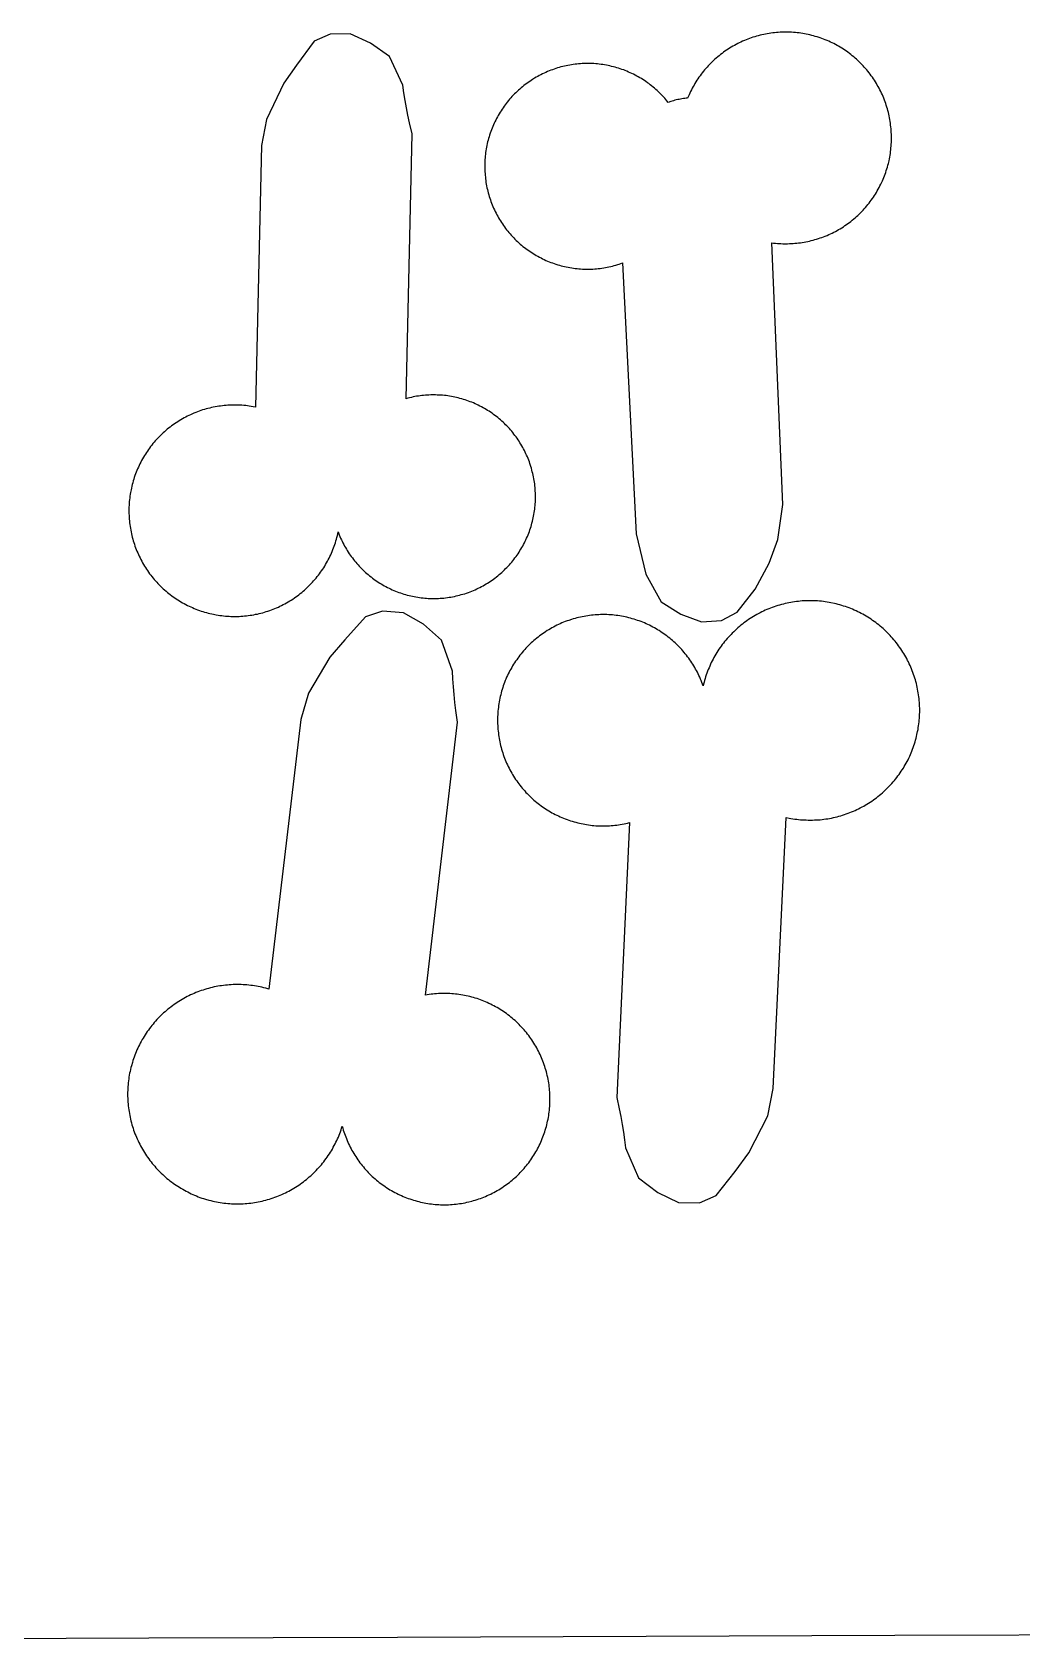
# Model space of a CAD drawing. Extents: x -246 to 246, y -104 to 199.
# Drawn here: x 18.03 to 30.05, y 158.79 to 178.31 of the extents above; entities that cross this region are included whole.
import ezdxf

# ---------------------------------------------------------------- set-up
doc = ezdxf.new("R2010")
doc.units = 0
doc.layers.add('Add_Red', color=1, linetype='Continuous')
doc.layers.add('Outline_Red', color=1, linetype='Continuous')

msp = doc.modelspace()

# ---------------------------------------------------------------- linework, layer by layer
at = {"layer": 'Add_Red'}
for points in [[(20.517, 171.213), (20.54, 171.213), (20.562, 171.214), (20.585, 171.216), (20.607, 171.218), (20.629, 171.22), (20.651, 171.223), (20.674, 171.226), (20.696, 171.229), (20.718, 171.233), (20.74, 171.238), (20.762, 171.242), (20.784, 171.247), (20.805, 171.253), (20.827, 171.258), (20.849, 171.265), (20.87, 171.271), (20.891, 171.278), (20.913, 171.285), (20.934, 171.293), (20.955, 171.301), (20.975, 171.309), (20.996, 171.318), (21.017, 171.327), (21.037, 171.336), (21.057, 171.346), (21.077, 171.356), (21.097, 171.367), (21.116, 171.378), (21.136, 171.389), (21.155, 171.4), (21.174, 171.412), (21.193, 171.424), (21.212, 171.437), (21.23, 171.45), (21.248, 171.463), (21.266, 171.476), (21.284, 171.49), (21.301, 171.504), (21.318, 171.519), (21.335, 171.533), (21.352, 171.548), (21.368, 171.564), (21.385, 171.579), (21.4, 171.595), (21.416, 171.611), (21.431, 171.627), (21.446, 171.644), (21.461, 171.661), (21.475, 171.678), (21.49, 171.696), (21.503, 171.713), (21.517, 171.731), (21.53, 171.749), (21.543, 171.768), (21.556, 171.786), (21.568, 171.805), (21.58, 171.824), (21.591, 171.843), (21.603, 171.862), (21.613, 171.882), (21.624, 171.902), (21.634, 171.922), (21.644, 171.942), (21.654, 171.962), (21.663, 171.983), (21.671, 172.003), (21.68, 172.024), (21.688, 172.045), (21.696, 172.066), (21.703, 172.087), (21.71, 172.108), (21.717, 172.13), (21.723, 172.151), (21.729, 172.173), (21.734, 172.195), (21.739, 172.217), (21.744, 172.239), (21.757, 172.204), (21.765, 172.184), (21.774, 172.164), (21.783, 172.144), (21.792, 172.125), (21.802, 172.106), (21.812, 172.086), (21.822, 172.067), (21.833, 172.049), (21.844, 172.03), (21.855, 172.012), (21.867, 171.993), (21.879, 171.975), (21.891, 171.958), (21.903, 171.94), (21.916, 171.923), (21.929, 171.906), (21.943, 171.889), (21.957, 171.872), (21.971, 171.856), (21.985, 171.839), (21.999, 171.824), (22.014, 171.808), (22.029, 171.793), (22.045, 171.777), (22.061, 171.763), (22.076, 171.748), (22.093, 171.734), (22.109, 171.72), (22.126, 171.706), (22.143, 171.692), (22.16, 171.679), (22.177, 171.666), (22.195, 171.654), (22.212, 171.642), (22.23, 171.63), (22.249, 171.618), (22.267, 171.607), (22.286, 171.596), (22.304, 171.585), (22.323, 171.575), (22.343, 171.565), (22.362, 171.555), (22.381, 171.546), (22.401, 171.537), (22.421, 171.529), (22.441, 171.52), (22.461, 171.512), (22.481, 171.505), (22.501, 171.498), (22.522, 171.491), (22.543, 171.484), (22.563, 171.478), (22.584, 171.472), (22.605, 171.467), (22.626, 171.462), (22.647, 171.457), (22.668, 171.453), (22.689, 171.449), (22.711, 171.445), (22.732, 171.442), (22.753, 171.439), (22.775, 171.437), (22.796, 171.435), (22.818, 171.433), (22.839, 171.432), (22.861, 171.431), (22.883, 171.43), (22.904, 171.43), (22.942, 171.431), (22.963, 171.432), (22.985, 171.433), (23.006, 171.434), (23.028, 171.436), (23.049, 171.439), (23.071, 171.441), (23.092, 171.445), (23.113, 171.448), (23.135, 171.452), (23.156, 171.456), (23.177, 171.461), (23.198, 171.466), (23.219, 171.471), (23.24, 171.477), (23.26, 171.483), (23.281, 171.489), (23.302, 171.496), (23.327, 171.505), (23.348, 171.512), (23.368, 171.52), (23.388, 171.529), (23.407, 171.537), (23.427, 171.546), (23.446, 171.555), (23.466, 171.565), (23.485, 171.575), (23.504, 171.585), (23.523, 171.596), (23.541, 171.607), (23.56, 171.618), (23.578, 171.63), (23.596, 171.642), (23.614, 171.654), (23.631, 171.666), (23.649, 171.679), (23.666, 171.692), (23.683, 171.706), (23.699, 171.72), (23.716, 171.734), (23.732, 171.748), (23.748, 171.763), (23.764, 171.777), (23.779, 171.793), (23.794, 171.808), (23.809, 171.824), (23.824, 171.839), (23.838, 171.856), (23.852, 171.872), (23.866, 171.889), (23.879, 171.906), (23.892, 171.923), (23.905, 171.94), (23.918, 171.958), (23.93, 171.975), (23.942, 171.993), (23.953, 172.012), (23.965, 172.03), (23.976, 172.049), (23.986, 172.067), (23.996, 172.086), (24.006, 172.106), (24.016, 172.125), (24.025, 172.144), (24.034, 172.164), (24.043, 172.184), (24.051, 172.204), (24.059, 172.224), (24.067, 172.244), (24.074, 172.264), (24.081, 172.285), (24.087, 172.306), (24.093, 172.326), (24.099, 172.347), (24.105, 172.368), (24.11, 172.389), (24.114, 172.41), (24.119, 172.431), (24.122, 172.452), (24.126, 172.474), (24.129, 172.495), (24.132, 172.516), (24.134, 172.538), (24.137, 172.559), (24.138, 172.581), (24.14, 172.602), (24.141, 172.624), (24.141, 172.646), (24.141, 172.667), (24.141, 172.693), (24.14, 172.715), (24.139, 172.736), (24.138, 172.758), (24.136, 172.779), (24.134, 172.801), (24.132, 172.822), (24.129, 172.844), (24.125, 172.865), (24.122, 172.886), (24.118, 172.907), (24.113, 172.929), (24.109, 172.95), (24.103, 172.971), (24.098, 172.991), (24.092, 173.012), (24.086, 173.033), (24.074, 173.07), (24.067, 173.09), (24.059, 173.111), (24.051, 173.131), (24.043, 173.151), (24.034, 173.17), (24.025, 173.19), (24.016, 173.209), (24.006, 173.229), (23.996, 173.248), (23.986, 173.267), (23.976, 173.286), (23.965, 173.304), (23.953, 173.323), (23.942, 173.341), (23.93, 173.359), (23.918, 173.377), (23.905, 173.394), (23.892, 173.412), (23.879, 173.429), (23.866, 173.446), (23.852, 173.462), (23.838, 173.479), (23.824, 173.495), (23.809, 173.511), (23.794, 173.527), (23.779, 173.542), (23.764, 173.557), (23.748, 173.572), (23.732, 173.587), (23.716, 173.601), (23.699, 173.615), (23.683, 173.629), (23.666, 173.642), (23.649, 173.655), (23.631, 173.668), (23.614, 173.681), (23.596, 173.693), (23.578, 173.705), (23.56, 173.716), (23.541, 173.728), (23.523, 173.739), (23.504, 173.749), (23.485, 173.759), (23.466, 173.769), (23.446, 173.779), (23.427, 173.788), (23.407, 173.797), (23.388, 173.806), (23.368, 173.814), (23.348, 173.822), (23.327, 173.83), (23.307, 173.837), (23.286, 173.844), (23.266, 173.85), (23.245, 173.856), (23.224, 173.862), (23.203, 173.868), (23.182, 173.873), (23.161, 173.877), (23.14, 173.882), (23.119, 173.885), (23.098, 173.889), (23.076, 173.892), (23.055, 173.895), (23.034, 173.897), (23.012, 173.9), (22.99, 173.901), (22.969, 173.903), (22.947, 173.903), (22.926, 173.904), (22.904, 173.904), (22.868, 173.904), (22.847, 173.903), (22.825, 173.902), (22.804, 173.9), (22.782, 173.898), (22.761, 173.896), (22.739, 173.893), (22.718, 173.89), (22.697, 173.887), (22.675, 173.883), (22.654, 173.879), (22.633, 173.874), (22.612, 173.869), (22.591, 173.864), (22.57, 173.858), (22.643, 177.077), (22.61, 177.212), (22.591, 177.302), (22.573, 177.392), (22.556, 177.483), (22.541, 177.574), (22.528, 177.666), (22.366, 178.015), (22.137, 178.18), (21.891, 178.292), (21.647, 178.289), (21.452, 178.202), (21.238, 177.912), (21.084, 177.692), (20.872, 177.252), (20.814, 176.934), (20.738, 173.756), (20.709, 173.761), (20.687, 173.765), (20.664, 173.768), (20.642, 173.771), (20.62, 173.774), (20.598, 173.776), (20.575, 173.778), (20.553, 173.779), (20.53, 173.78), (20.508, 173.78), (20.486, 173.781), (20.45, 173.78), (20.427, 173.779), (20.405, 173.778), (20.383, 173.777), (20.36, 173.775), (20.338, 173.772), (20.316, 173.769), (20.294, 173.766), (20.272, 173.763), (20.249, 173.759), (20.227, 173.754), (20.206, 173.75), (20.184, 173.745), (20.162, 173.739), (20.14, 173.733), (20.119, 173.727), (20.097, 173.721), (20.076, 173.714), (20.055, 173.706), (20.034, 173.699), (20.013, 173.69), (19.992, 173.682), (19.972, 173.673), (19.951, 173.664), (19.931, 173.655), (19.911, 173.645), (19.891, 173.635), (19.871, 173.624), (19.851, 173.613), (19.832, 173.602), (19.813, 173.59), (19.794, 173.578), (19.775, 173.566), (19.756, 173.554), (19.738, 173.541), (19.72, 173.527), (19.702, 173.514), (19.684, 173.5), (19.667, 173.486), (19.65, 173.472), (19.633, 173.457), (19.616, 173.442), (19.6, 173.426), (19.584, 173.411), (19.568, 173.395), (19.553, 173.379), (19.537, 173.362), (19.522, 173.346), (19.508, 173.329), (19.493, 173.312), (19.479, 173.294), (19.465, 173.276), (19.452, 173.259), (19.439, 173.24), (19.426, 173.222), (19.413, 173.203), (19.401, 173.185), (19.389, 173.166), (19.378, 173.146), (19.367, 173.127), (19.356, 173.107), (19.345, 173.087), (19.335, 173.067), (19.326, 173.047), (19.316, 173.027), (19.307, 173.006), (19.298, 172.986), (19.29, 172.965), (19.282, 172.944), (19.274, 172.923), (19.267, 172.902), (19.26, 172.88), (19.254, 172.859), (19.248, 172.837), (19.242, 172.816), (19.236, 172.794), (19.231, 172.772), (19.227, 172.75), (19.221, 172.719), (19.217, 172.697), (19.214, 172.675), (19.211, 172.653), (19.208, 172.631), (19.206, 172.608), (19.205, 172.586), (19.203, 172.564), (19.202, 172.541), (19.202, 172.519), (19.201, 172.496), (19.202, 172.463), (19.203, 172.44), (19.204, 172.418), (19.205, 172.395), (19.207, 172.373), (19.21, 172.351), (19.212, 172.329), (19.216, 172.306), (19.219, 172.284), (19.223, 172.262), (19.227, 172.24), (19.232, 172.218), (19.237, 172.196), (19.242, 172.175), (19.248, 172.153), (19.254, 172.131), (19.261, 172.11), (19.268, 172.089), (19.275, 172.068), (19.283, 172.046), (19.291, 172.026), (19.299, 172.005), (19.308, 171.984), (19.317, 171.964), (19.327, 171.943), (19.336, 171.923), (19.347, 171.903), (19.357, 171.883), (19.368, 171.864), (19.379, 171.844), (19.391, 171.825), (19.403, 171.806), (19.415, 171.787), (19.427, 171.769), (19.44, 171.75), (19.453, 171.732), (19.467, 171.714), (19.481, 171.697), (19.495, 171.679), (19.509, 171.662), (19.524, 171.645), (19.539, 171.629), (19.554, 171.612), (19.57, 171.596), (19.586, 171.58), (19.602, 171.565), (19.618, 171.549), (19.635, 171.534), (19.652, 171.52), (19.669, 171.505), (19.686, 171.491), (19.704, 171.477), (19.722, 171.464), (19.74, 171.451), (19.758, 171.438), (19.777, 171.425), (19.796, 171.413), (19.815, 171.401), (19.834, 171.39), (19.853, 171.379), (19.873, 171.368), (19.893, 171.357), (19.913, 171.347), (19.933, 171.337), (19.953, 171.328), (19.974, 171.319), (19.994, 171.31), (20.015, 171.301), (20.036, 171.293), (20.057, 171.286), (20.078, 171.278), (20.1, 171.272), (20.121, 171.265), (20.143, 171.259), (20.164, 171.253), (20.186, 171.248), (20.208, 171.243), (20.23, 171.238), (20.263, 171.232), (20.285, 171.228), (20.307, 171.225), (20.329, 171.222), (20.351, 171.219), (20.374, 171.217), (20.396, 171.215), (20.418, 171.214), (20.441, 171.213), (20.463, 171.212), (20.486, 171.212), (20.517, 171.213)], [(26.403, 171.164), (26.592, 171.264), (26.812, 171.544), (26.979, 171.86), (27.088, 172.148), (27.146, 172.572), (27.013, 175.752), (27.035, 175.749), (27.057, 175.747), (27.08, 175.745), (27.102, 175.743), (27.124, 175.742), (27.147, 175.741), (27.181, 175.741), (27.204, 175.741), (27.226, 175.742), (27.249, 175.743), (27.271, 175.744), (27.293, 175.746), (27.316, 175.748), (27.338, 175.75), (27.36, 175.753), (27.383, 175.757), (27.405, 175.76), (27.427, 175.764), (27.449, 175.769), (27.471, 175.774), (27.492, 175.779), (27.514, 175.785), (27.536, 175.791), (27.557, 175.797), (27.579, 175.804), (27.6, 175.811), (27.621, 175.818), (27.642, 175.826), (27.663, 175.834), (27.684, 175.843), (27.704, 175.852), (27.725, 175.861), (27.745, 175.871), (27.765, 175.881), (27.785, 175.891), (27.805, 175.902), (27.824, 175.913), (27.844, 175.924), (27.863, 175.936), (27.882, 175.948), (27.9, 175.961), (27.919, 175.973), (27.937, 175.986), (27.955, 176), (27.973, 176.013), (27.99, 176.027), (28.008, 176.042), (28.025, 176.056), (28.042, 176.071), (28.058, 176.086), (28.074, 176.102), (28.09, 176.117), (28.106, 176.133), (28.122, 176.15), (28.137, 176.166), (28.152, 176.183), (28.166, 176.2), (28.181, 176.217), (28.194, 176.235), (28.208, 176.253), (28.221, 176.271), (28.235, 176.289), (28.247, 176.308), (28.26, 176.326), (28.272, 176.345), (28.283, 176.364), (28.295, 176.384), (28.306, 176.403), (28.317, 176.423), (28.327, 176.443), (28.337, 176.463), (28.347, 176.483), (28.356, 176.504), (28.365, 176.524), (28.373, 176.545), (28.382, 176.566), (28.389, 176.587), (28.397, 176.608), (28.404, 176.629), (28.411, 176.651), (28.417, 176.672), (28.423, 176.694), (28.429, 176.715), (28.437, 176.75), (28.442, 176.772), (28.446, 176.794), (28.45, 176.817), (28.453, 176.839), (28.456, 176.861), (28.459, 176.883), (28.461, 176.906), (28.463, 176.928), (28.465, 176.95), (28.466, 176.973), (28.467, 176.995), (28.467, 177.026), (28.467, 177.049), (28.466, 177.071), (28.465, 177.094), (28.464, 177.116), (28.462, 177.139), (28.46, 177.161), (28.457, 177.183), (28.455, 177.205), (28.451, 177.228), (28.447, 177.25), (28.443, 177.272), (28.439, 177.294), (28.434, 177.316), (28.429, 177.337), (28.423, 177.359), (28.417, 177.381), (28.411, 177.402), (28.404, 177.424), (28.397, 177.445), (28.389, 177.466), (28.382, 177.487), (28.373, 177.508), (28.365, 177.529), (28.356, 177.549), (28.347, 177.57), (28.337, 177.59), (28.327, 177.61), (28.317, 177.63), (28.306, 177.65), (28.295, 177.669), (28.283, 177.689), (28.272, 177.708), (28.26, 177.727), (28.247, 177.745), (28.235, 177.764), (28.221, 177.782), (28.208, 177.8), (28.194, 177.818), (28.181, 177.836), (28.166, 177.853), (28.152, 177.87), (28.137, 177.887), (28.122, 177.903), (28.106, 177.92), (28.09, 177.936), (28.074, 177.951), (28.058, 177.967), (28.042, 177.982), (28.025, 177.997), (28.008, 178.011), (27.99, 178.026), (27.973, 178.04), (27.955, 178.053), (27.937, 178.067), (27.919, 178.08), (27.9, 178.092), (27.882, 178.105), (27.863, 178.117), (27.844, 178.128), (27.824, 178.14), (27.805, 178.151), (27.785, 178.162), (27.765, 178.172), (27.745, 178.182), (27.725, 178.192), (27.704, 178.201), (27.684, 178.21), (27.663, 178.218), (27.642, 178.227), (27.621, 178.235), (27.6, 178.242), (27.563, 178.254), (27.541, 178.261), (27.52, 178.267), (27.498, 178.272), (27.476, 178.278), (27.454, 178.283), (27.432, 178.287), (27.41, 178.292), (27.388, 178.295), (27.366, 178.299), (27.344, 178.302), (27.322, 178.304), (27.299, 178.307), (27.277, 178.309), (27.254, 178.31), (27.232, 178.311), (27.21, 178.312), (27.181, 178.312), (27.159, 178.312), (27.137, 178.311), (27.114, 178.31), (27.092, 178.309), (27.069, 178.307), (27.047, 178.305), (27.025, 178.302), (27.002, 178.3), (26.98, 178.296), (26.958, 178.293), (26.936, 178.288), (26.914, 178.284), (26.892, 178.279), (26.87, 178.274), (26.849, 178.268), (26.827, 178.262), (26.806, 178.256), (26.784, 178.249), (26.763, 178.242), (26.742, 178.235), (26.721, 178.227), (26.7, 178.218), (26.679, 178.21), (26.658, 178.201), (26.638, 178.192), (26.618, 178.182), (26.598, 178.172), (26.578, 178.162), (26.558, 178.151), (26.539, 178.14), (26.519, 178.128), (26.5, 178.117), (26.481, 178.105), (26.462, 178.092), (26.444, 178.08), (26.426, 178.067), (26.408, 178.053), (26.39, 178.04), (26.372, 178.026), (26.355, 178.011), (26.338, 177.997), (26.321, 177.982), (26.305, 177.967), (26.288, 177.951), (26.272, 177.936), (26.257, 177.92), (26.241, 177.903), (26.226, 177.887), (26.211, 177.87), (26.197, 177.853), (26.182, 177.836), (26.168, 177.818), (26.155, 177.8), (26.141, 177.782), (26.128, 177.764), (26.116, 177.745), (26.103, 177.727), (26.091, 177.708), (26.079, 177.689), (26.068, 177.669), (26.057, 177.65), (26.046, 177.63), (26.036, 177.61), (26.026, 177.59), (26.016, 177.57), (26.007, 177.549), (25.99, 177.511), (25.973, 177.509), (25.956, 177.507), (25.938, 177.504), (25.921, 177.502), (25.904, 177.499), (25.887, 177.495), (25.87, 177.492), (25.852, 177.488), (25.836, 177.484), (25.819, 177.479), (25.802, 177.475), (25.785, 177.47), (25.753, 177.459), (25.739, 177.476), (25.725, 177.493), (25.711, 177.509), (25.696, 177.525), (25.681, 177.541), (25.666, 177.557), (25.651, 177.572), (25.635, 177.587), (25.619, 177.602), (25.603, 177.617), (25.586, 177.631), (25.57, 177.645), (25.553, 177.659), (25.536, 177.672), (25.518, 177.686), (25.501, 177.698), (25.483, 177.711), (25.465, 177.723), (25.446, 177.735), (25.428, 177.747), (25.409, 177.758), (25.39, 177.769), (25.371, 177.779), (25.352, 177.79), (25.333, 177.8), (25.313, 177.809), (25.293, 177.818), (25.273, 177.827), (25.253, 177.836), (25.233, 177.844), (25.213, 177.852), (25.192, 177.859), (25.172, 177.866), (25.151, 177.873), (25.13, 177.879), (25.109, 177.885), (25.088, 177.891), (25.067, 177.896), (25.046, 177.901), (25.024, 177.906), (25.003, 177.91), (24.981, 177.914), (24.96, 177.917), (24.938, 177.92), (24.917, 177.923), (24.895, 177.925), (24.873, 177.927), (24.851, 177.929), (24.83, 177.93), (24.808, 177.931), (24.774, 177.931), (24.752, 177.931), (24.731, 177.93), (24.709, 177.929), (24.687, 177.928), (24.665, 177.926), (24.644, 177.924), (24.622, 177.922), (24.6, 177.919), (24.579, 177.916), (24.557, 177.912), (24.536, 177.908), (24.515, 177.904), (24.493, 177.899), (24.472, 177.894), (24.451, 177.889), (24.43, 177.883), (24.409, 177.877), (24.388, 177.87), (24.367, 177.863), (24.347, 177.856), (24.327, 177.848), (24.306, 177.84), (24.286, 177.832), (24.266, 177.823), (24.246, 177.814), (24.227, 177.805), (24.207, 177.795), (24.188, 177.785), (24.169, 177.774), (24.15, 177.764), (24.131, 177.753), (24.107, 177.738), (24.089, 177.726), (24.071, 177.714), (24.053, 177.702), (24.035, 177.689), (24.018, 177.676), (24, 177.663), (23.983, 177.649), (23.967, 177.635), (23.95, 177.621), (23.934, 177.606), (23.918, 177.591), (23.902, 177.576), (23.887, 177.561), (23.871, 177.545), (23.856, 177.529), (23.842, 177.513), (23.827, 177.497), (23.813, 177.48), (23.799, 177.463), (23.786, 177.446), (23.773, 177.429), (23.76, 177.411), (23.747, 177.393), (23.735, 177.375), (23.723, 177.357), (23.711, 177.339), (23.7, 177.32), (23.689, 177.301), (23.679, 177.282), (23.668, 177.263), (23.658, 177.244), (23.649, 177.224), (23.639, 177.204), (23.63, 177.184), (23.622, 177.164), (23.614, 177.144), (23.606, 177.124), (23.598, 177.103), (23.591, 177.083), (23.584, 177.062), (23.578, 177.041), (23.572, 177.02), (23.566, 176.999), (23.56, 176.978), (23.555, 176.957), (23.551, 176.936), (23.547, 176.914), (23.543, 176.893), (23.539, 176.871), (23.536, 176.85), (23.533, 176.828), (23.531, 176.806), (23.529, 176.785), (23.527, 176.763), (23.526, 176.741), (23.525, 176.719), (23.525, 176.682), (23.525, 176.66), (23.526, 176.638), (23.527, 176.616), (23.528, 176.595), (23.53, 176.573), (23.532, 176.551), (23.534, 176.529), (23.537, 176.508), (23.54, 176.486), (23.544, 176.465), (23.548, 176.443), (23.552, 176.422), (23.557, 176.401), (23.562, 176.379), (23.567, 176.358), (23.573, 176.337), (23.579, 176.316), (23.586, 176.296), (23.593, 176.275), (23.6, 176.254), (23.608, 176.234), (23.616, 176.214), (23.624, 176.193), (23.633, 176.173), (23.642, 176.154), (23.652, 176.132), (23.662, 176.113), (23.672, 176.093), (23.682, 176.074), (23.693, 176.055), (23.704, 176.037), (23.716, 176.018), (23.727, 176), (23.739, 175.981), (23.752, 175.963), (23.765, 175.946), (23.778, 175.928), (23.791, 175.911), (23.804, 175.894), (23.818, 175.877), (23.832, 175.861), (23.847, 175.844), (23.862, 175.828), (23.877, 175.812), (23.892, 175.797), (23.908, 175.782), (23.923, 175.767), (23.94, 175.752), (23.956, 175.737), (23.973, 175.723), (23.989, 175.709), (24.006, 175.696), (24.024, 175.683), (24.041, 175.67), (24.059, 175.657), (24.077, 175.645), (24.095, 175.633), (24.114, 175.621), (24.132, 175.61), (24.151, 175.599), (24.17, 175.588), (24.189, 175.578), (24.209, 175.568), (24.228, 175.558), (24.248, 175.548), (24.268, 175.539), (24.288, 175.531), (24.308, 175.522), (24.328, 175.515), (24.349, 175.507), (24.369, 175.5), (24.39, 175.493), (24.411, 175.486), (24.432, 175.48), (24.453, 175.474), (24.474, 175.469), (24.495, 175.464), (24.516, 175.459), (24.538, 175.455), (24.559, 175.451), (24.581, 175.447), (24.602, 175.444), (24.624, 175.441), (24.646, 175.439), (24.667, 175.437), (24.689, 175.435), (24.711, 175.434), (24.733, 175.433), (24.774, 175.432), (24.796, 175.432), (24.818, 175.433), (24.84, 175.434), (24.861, 175.435), (24.883, 175.437), (24.905, 175.439), (24.927, 175.442), (24.948, 175.444), (24.97, 175.448), (24.991, 175.451), (25.013, 175.455), (25.034, 175.459), (25.055, 175.464), (25.077, 175.469), (25.098, 175.475), (25.119, 175.481), (25.14, 175.487), (25.16, 175.493), (25.2, 175.507), (25.2, 175.507), (25.363, 172.217), (25.482, 171.728), (25.667, 171.39), (25.906, 171.24), (26.16, 171.145), (26.403, 171.164)], [(23.064, 164.064), (23.086, 164.065), (23.109, 164.066), (23.131, 164.068), (23.153, 164.07), (23.176, 164.072), (23.198, 164.075), (23.22, 164.078), (23.242, 164.081), (23.264, 164.085), (23.286, 164.089), (23.308, 164.094), (23.33, 164.099), (23.366, 164.108), (23.388, 164.114), (23.409, 164.12), (23.431, 164.127), (23.452, 164.134), (23.473, 164.141), (23.494, 164.149), (23.515, 164.158), (23.535, 164.166), (23.556, 164.175), (23.576, 164.184), (23.597, 164.194), (23.617, 164.204), (23.636, 164.214), (23.656, 164.225), (23.676, 164.236), (23.695, 164.247), (23.714, 164.259), (23.733, 164.271), (23.752, 164.284), (23.77, 164.296), (23.788, 164.309), (23.806, 164.323), (23.824, 164.336), (23.842, 164.35), (23.859, 164.364), (23.876, 164.379), (23.893, 164.394), (23.909, 164.409), (23.926, 164.424), (23.942, 164.44), (23.957, 164.456), (23.973, 164.472), (23.988, 164.489), (24.003, 164.506), (24.017, 164.523), (24.031, 164.54), (24.045, 164.557), (24.059, 164.575), (24.072, 164.593), (24.085, 164.611), (24.098, 164.63), (24.11, 164.649), (24.122, 164.667), (24.134, 164.687), (24.146, 164.706), (24.157, 164.725), (24.167, 164.745), (24.178, 164.765), (24.188, 164.785), (24.197, 164.805), (24.207, 164.826), (24.215, 164.846), (24.224, 164.867), (24.232, 164.888), (24.24, 164.909), (24.248, 164.93), (24.255, 164.951), (24.261, 164.972), (24.268, 164.994), (24.274, 165.015), (24.279, 165.037), (24.285, 165.059), (24.289, 165.081), (24.294, 165.103), (24.298, 165.125), (24.302, 165.147), (24.305, 165.169), (24.308, 165.191), (24.31, 165.214), (24.313, 165.236), (24.314, 165.258), (24.316, 165.281), (24.317, 165.303), (24.317, 165.325), (24.317, 165.348), (24.317, 165.388), (24.316, 165.41), (24.315, 165.433), (24.313, 165.455), (24.311, 165.477), (24.308, 165.5), (24.306, 165.522), (24.302, 165.544), (24.299, 165.566), (24.295, 165.588), (24.29, 165.61), (24.285, 165.636), (24.279, 165.658), (24.274, 165.68), (24.268, 165.702), (24.261, 165.723), (24.255, 165.744), (24.248, 165.766), (24.24, 165.787), (24.232, 165.808), (24.224, 165.829), (24.215, 165.849), (24.207, 165.87), (24.197, 165.89), (24.188, 165.91), (24.178, 165.93), (24.167, 165.95), (24.157, 165.97), (24.146, 165.99), (24.134, 166.009), (24.122, 166.028), (24.11, 166.047), (24.098, 166.066), (24.085, 166.084), (24.072, 166.102), (24.059, 166.12), (24.045, 166.138), (24.031, 166.156), (24.017, 166.173), (24.003, 166.19), (23.988, 166.207), (23.973, 166.223), (23.957, 166.239), (23.942, 166.255), (23.926, 166.271), (23.909, 166.287), (23.893, 166.302), (23.876, 166.316), (23.859, 166.331), (23.842, 166.345), (23.824, 166.359), (23.806, 166.373), (23.788, 166.386), (23.77, 166.399), (23.752, 166.412), (23.733, 166.424), (23.714, 166.436), (23.695, 166.448), (23.676, 166.459), (23.656, 166.47), (23.636, 166.481), (23.617, 166.491), (23.597, 166.501), (23.576, 166.511), (23.556, 166.52), (23.535, 166.529), (23.515, 166.538), (23.494, 166.546), (23.473, 166.554), (23.452, 166.561), (23.431, 166.569), (23.409, 166.575), (23.388, 166.582), (23.366, 166.588), (23.344, 166.593), (23.323, 166.598), (23.301, 166.603), (23.279, 166.608), (23.257, 166.612), (23.235, 166.616), (23.212, 166.619), (23.19, 166.622), (23.168, 166.624), (23.146, 166.626), (23.123, 166.628), (23.101, 166.63), (23.079, 166.631), (23.056, 166.631), (23.034, 166.631), (23.006, 166.631), (22.983, 166.63), (22.961, 166.629), (22.938, 166.628), (22.916, 166.626), (22.894, 166.624), (22.872, 166.621), (22.849, 166.618), (22.827, 166.615), (22.805, 166.611), (23.194, 169.929), (23.174, 170.071), (23.162, 170.166), (23.152, 170.262), (23.144, 170.357), (23.138, 170.453), (23.133, 170.548), (23, 170.925), (22.78, 171.118), (22.536, 171.257), (22.284, 171.278), (22.074, 171.207), (21.824, 170.929), (21.644, 170.716), (21.382, 170.282), (21.29, 169.959), (20.902, 166.684), (20.864, 166.694), (20.841, 166.7), (20.818, 166.706), (20.796, 166.711), (20.773, 166.715), (20.75, 166.72), (20.727, 166.723), (20.704, 166.727), (20.681, 166.73), (20.658, 166.733), (20.635, 166.735), (20.612, 166.737), (20.588, 166.738), (20.565, 166.739), (20.542, 166.74), (20.519, 166.74), (20.491, 166.74), (20.467, 166.739), (20.444, 166.738), (20.421, 166.736), (20.398, 166.734), (20.375, 166.732), (20.352, 166.729), (20.328, 166.726), (20.305, 166.723), (20.283, 166.719), (20.26, 166.715), (20.237, 166.71), (20.214, 166.705), (20.192, 166.699), (20.169, 166.693), (20.147, 166.687), (20.124, 166.68), (20.102, 166.673), (20.08, 166.666), (20.058, 166.658), (20.037, 166.65), (20.015, 166.641), (19.994, 166.632), (19.972, 166.623), (19.951, 166.613), (19.93, 166.603), (19.909, 166.593), (19.889, 166.582), (19.868, 166.571), (19.848, 166.559), (19.828, 166.547), (19.808, 166.535), (19.789, 166.522), (19.77, 166.509), (19.75, 166.496), (19.731, 166.483), (19.713, 166.469), (19.694, 166.454), (19.676, 166.44), (19.658, 166.425), (19.641, 166.41), (19.623, 166.394), (19.606, 166.379), (19.589, 166.363), (19.573, 166.346), (19.557, 166.33), (19.541, 166.313), (19.525, 166.295), (19.51, 166.278), (19.495, 166.26), (19.48, 166.242), (19.466, 166.224), (19.451, 166.206), (19.438, 166.187), (19.424, 166.168), (19.411, 166.149), (19.398, 166.129), (19.386, 166.109), (19.374, 166.09), (19.362, 166.07), (19.351, 166.049), (19.34, 166.029), (19.329, 166.008), (19.319, 165.987), (19.309, 165.966), (19.299, 165.945), (19.29, 165.924), (19.281, 165.902), (19.273, 165.88), (19.265, 165.859), (19.257, 165.837), (19.25, 165.815), (19.243, 165.792), (19.231, 165.752), (19.226, 165.73), (19.22, 165.707), (19.215, 165.684), (19.21, 165.662), (19.206, 165.639), (19.202, 165.616), (19.199, 165.593), (19.196, 165.57), (19.193, 165.547), (19.191, 165.523), (19.189, 165.5), (19.188, 165.477), (19.187, 165.454), (19.186, 165.431), (19.186, 165.407), (19.186, 165.381), (19.187, 165.358), (19.188, 165.335), (19.189, 165.312), (19.191, 165.289), (19.194, 165.265), (19.196, 165.242), (19.199, 165.219), (19.203, 165.196), (19.207, 165.173), (19.211, 165.15), (19.216, 165.128), (19.221, 165.105), (19.226, 165.082), (19.232, 165.06), (19.238, 165.037), (19.245, 165.015), (19.252, 164.993), (19.259, 164.971), (19.267, 164.949), (19.275, 164.927), (19.284, 164.906), (19.293, 164.884), (19.302, 164.863), (19.312, 164.842), (19.322, 164.821), (19.332, 164.8), (19.343, 164.779), (19.354, 164.759), (19.366, 164.739), (19.378, 164.719), (19.39, 164.699), (19.402, 164.679), (19.415, 164.66), (19.428, 164.641), (19.442, 164.622), (19.456, 164.603), (19.47, 164.585), (19.485, 164.567), (19.499, 164.549), (19.515, 164.531), (19.53, 164.514), (19.546, 164.497), (19.562, 164.48), (19.578, 164.463), (19.595, 164.447), (19.612, 164.431), (19.629, 164.415), (19.646, 164.4), (19.664, 164.385), (19.682, 164.37), (19.7, 164.356), (19.719, 164.341), (19.737, 164.328), (19.756, 164.314), (19.776, 164.301), (19.795, 164.288), (19.815, 164.276), (19.834, 164.264), (19.855, 164.252), (19.875, 164.24), (19.895, 164.229), (19.916, 164.219), (19.937, 164.208), (19.958, 164.198), (19.979, 164.189), (20, 164.18), (20.022, 164.171), (20.043, 164.162), (20.065, 164.154), (20.087, 164.146), (20.109, 164.139), (20.131, 164.132), (20.174, 164.12), (20.196, 164.114), (20.219, 164.109), (20.242, 164.104), (20.264, 164.099), (20.287, 164.095), (20.31, 164.091), (20.333, 164.088), (20.356, 164.085), (20.379, 164.082), (20.402, 164.08), (20.426, 164.078), (20.449, 164.076), (20.472, 164.075), (20.495, 164.075), (20.519, 164.075), (20.542, 164.075), (20.566, 164.075), (20.589, 164.076), (20.612, 164.078), (20.635, 164.08), (20.658, 164.082), (20.682, 164.085), (20.705, 164.088), (20.728, 164.091), (20.751, 164.095), (20.773, 164.099), (20.796, 164.104), (20.819, 164.109), (20.842, 164.114), (20.864, 164.12), (20.886, 164.126), (20.909, 164.133), (20.931, 164.14), (20.953, 164.147), (20.975, 164.155), (20.997, 164.163), (21.018, 164.172), (21.04, 164.181), (21.061, 164.19), (21.082, 164.2), (21.103, 164.21), (21.124, 164.22), (21.145, 164.231), (21.165, 164.242), (21.185, 164.253), (21.205, 164.265), (21.225, 164.277), (21.245, 164.29), (21.264, 164.303), (21.283, 164.316), (21.302, 164.329), (21.321, 164.343), (21.339, 164.357), (21.358, 164.372), (21.376, 164.387), (21.393, 164.402), (21.411, 164.417), (21.428, 164.433), (21.445, 164.449), (21.461, 164.465), (21.478, 164.482), (21.494, 164.499), (21.509, 164.516), (21.525, 164.533), (21.54, 164.551), (21.555, 164.569), (21.569, 164.587), (21.583, 164.606), (21.597, 164.624), (21.611, 164.643), (21.624, 164.662), (21.637, 164.682), (21.649, 164.702), (21.661, 164.721), (21.673, 164.741), (21.684, 164.762), (21.696, 164.782), (21.706, 164.803), (21.717, 164.824), (21.727, 164.845), (21.736, 164.866), (21.746, 164.887), (21.754, 164.909), (21.763, 164.93), (21.771, 164.952), (21.779, 164.974), (21.786, 164.996), (21.793, 165.018), (21.8, 164.994), (21.806, 164.972), (21.813, 164.951), (21.82, 164.93), (21.828, 164.909), (21.835, 164.888), (21.844, 164.867), (21.852, 164.846), (21.861, 164.826), (21.87, 164.805), (21.88, 164.785), (21.89, 164.765), (21.9, 164.745), (21.911, 164.725), (21.922, 164.706), (21.934, 164.687), (21.945, 164.667), (21.957, 164.649), (21.97, 164.63), (21.982, 164.611), (21.995, 164.593), (22.009, 164.575), (22.022, 164.557), (22.036, 164.54), (22.05, 164.523), (22.065, 164.506), (22.08, 164.489), (22.095, 164.472), (22.11, 164.456), (22.126, 164.44), (22.142, 164.424), (22.158, 164.409), (22.175, 164.394), (22.192, 164.379), (22.209, 164.364), (22.226, 164.35), (22.244, 164.336), (22.261, 164.323), (22.279, 164.309), (22.298, 164.296), (22.316, 164.284), (22.335, 164.271), (22.354, 164.259), (22.373, 164.247), (22.392, 164.236), (22.411, 164.225), (22.431, 164.214), (22.451, 164.204), (22.471, 164.194), (22.491, 164.184), (22.512, 164.175), (22.532, 164.166), (22.553, 164.158), (22.574, 164.149), (22.595, 164.141), (22.616, 164.134), (22.637, 164.127), (22.659, 164.12), (22.68, 164.114), (22.702, 164.108), (22.723, 164.102), (22.745, 164.097), (22.767, 164.092), (22.789, 164.088), (22.811, 164.084), (22.833, 164.08), (22.855, 164.077), (22.877, 164.074), (22.9, 164.071), (22.922, 164.069), (22.944, 164.067), (22.967, 164.066), (22.989, 164.065), (23.011, 164.064), (23.034, 164.064), (23.064, 164.064)], [(26.338, 164.175), (26.568, 164.47), (26.733, 164.695), (26.963, 165.146), (27.031, 165.475), (27.031, 165.475), (27.186, 168.77), (27.223, 168.762), (27.246, 168.758), (27.269, 168.754), (27.292, 168.751), (27.315, 168.748), (27.338, 168.745), (27.361, 168.743), (27.384, 168.741), (27.407, 168.74), (27.431, 168.739), (27.454, 168.738), (27.477, 168.738), (27.507, 168.738), (27.53, 168.739), (27.553, 168.74), (27.577, 168.741), (27.6, 168.743), (27.623, 168.746), (27.646, 168.748), (27.669, 168.752), (27.692, 168.755), (27.715, 168.759), (27.738, 168.763), (27.761, 168.768), (27.783, 168.773), (27.806, 168.779), (27.828, 168.785), (27.851, 168.791), (27.873, 168.798), (27.895, 168.805), (27.917, 168.812), (27.939, 168.82), (27.961, 168.829), (27.982, 168.837), (28.004, 168.846), (28.025, 168.856), (28.046, 168.865), (28.067, 168.875), (28.088, 168.886), (28.109, 168.897), (28.129, 168.908), (28.149, 168.92), (28.169, 168.931), (28.189, 168.944), (28.208, 168.956), (28.228, 168.969), (28.247, 168.983), (28.266, 168.996), (28.284, 169.01), (28.303, 169.024), (28.321, 169.039), (28.339, 169.054), (28.356, 169.069), (28.374, 169.084), (28.391, 169.1), (28.408, 169.116), (28.424, 169.133), (28.44, 169.149), (28.456, 169.166), (28.472, 169.184), (28.487, 169.201), (28.502, 169.219), (28.517, 169.237), (28.531, 169.255), (28.545, 169.274), (28.559, 169.292), (28.573, 169.311), (28.586, 169.331), (28.598, 169.35), (28.611, 169.37), (28.623, 169.39), (28.635, 169.41), (28.646, 169.43), (28.657, 169.451), (28.668, 169.471), (28.678, 169.492), (28.688, 169.513), (28.697, 169.534), (28.706, 169.556), (28.715, 169.577), (28.724, 169.599), (28.732, 169.621), (28.739, 169.643), (28.747, 169.665), (28.754, 169.687), (28.76, 169.709), (28.766, 169.732), (28.772, 169.754), (28.777, 169.777), (28.785, 169.816), (28.79, 169.839), (28.793, 169.862), (28.797, 169.885), (28.8, 169.908), (28.803, 169.931), (28.805, 169.954), (28.807, 169.977), (28.808, 170.001), (28.809, 170.024), (28.81, 170.047), (28.81, 170.07), (28.81, 170.098), (28.809, 170.121), (28.808, 170.145), (28.806, 170.168), (28.804, 170.191), (28.802, 170.214), (28.799, 170.237), (28.796, 170.26), (28.793, 170.283), (28.789, 170.306), (28.785, 170.329), (28.78, 170.352), (28.775, 170.374), (28.769, 170.397), (28.763, 170.42), (28.757, 170.442), (28.75, 170.464), (28.743, 170.486), (28.736, 170.508), (28.728, 170.53), (28.72, 170.552), (28.711, 170.574), (28.702, 170.595), (28.693, 170.616), (28.683, 170.638), (28.673, 170.659), (28.663, 170.679), (28.652, 170.7), (28.641, 170.72), (28.629, 170.741), (28.617, 170.761), (28.605, 170.78), (28.592, 170.8), (28.58, 170.819), (28.566, 170.838), (28.553, 170.857), (28.539, 170.876), (28.525, 170.894), (28.51, 170.912), (28.495, 170.93), (28.48, 170.948), (28.465, 170.965), (28.449, 170.982), (28.433, 170.999), (28.416, 171.016), (28.4, 171.032), (28.383, 171.048), (28.366, 171.064), (28.348, 171.079), (28.33, 171.094), (28.312, 171.109), (28.294, 171.123), (28.276, 171.137), (28.257, 171.151), (28.238, 171.165), (28.219, 171.178), (28.199, 171.19), (28.18, 171.203), (28.16, 171.215), (28.14, 171.227), (28.119, 171.238), (28.099, 171.249), (28.078, 171.26), (28.057, 171.27), (28.036, 171.28), (28.015, 171.29), (27.994, 171.299), (27.972, 171.308), (27.951, 171.316), (27.929, 171.324), (27.907, 171.332), (27.885, 171.339), (27.863, 171.346), (27.84, 171.353), (27.818, 171.359), (27.795, 171.364), (27.773, 171.37), (27.731, 171.379), (27.709, 171.383), (27.686, 171.387), (27.663, 171.39), (27.64, 171.393), (27.616, 171.396), (27.593, 171.398), (27.57, 171.4), (27.547, 171.401), (27.524, 171.402), (27.5, 171.403), (27.477, 171.403), (27.452, 171.403), (27.428, 171.402), (27.405, 171.401), (27.382, 171.4), (27.359, 171.398), (27.336, 171.395), (27.312, 171.393), (27.289, 171.39), (27.266, 171.386), (27.243, 171.382), (27.221, 171.378), (27.198, 171.373), (27.175, 171.368), (27.153, 171.363), (27.13, 171.357), (27.108, 171.351), (27.085, 171.344), (27.063, 171.337), (27.041, 171.33), (27.019, 171.322), (26.997, 171.314), (26.976, 171.305), (26.954, 171.296), (26.933, 171.287), (26.912, 171.277), (26.891, 171.267), (26.87, 171.257), (26.849, 171.246), (26.829, 171.235), (26.809, 171.223), (26.789, 171.211), (26.769, 171.199), (26.749, 171.187), (26.73, 171.174), (26.711, 171.161), (26.692, 171.147), (26.673, 171.133), (26.655, 171.119), (26.637, 171.105), (26.619, 171.09), (26.601, 171.075), (26.584, 171.059), (26.567, 171.043), (26.55, 171.027), (26.533, 171.011), (26.517, 170.994), (26.501, 170.978), (26.485, 170.96), (26.47, 170.943), (26.455, 170.925), (26.44, 170.907), (26.426, 170.889), (26.411, 170.871), (26.398, 170.852), (26.384, 170.833), (26.371, 170.814), (26.358, 170.794), (26.346, 170.775), (26.334, 170.755), (26.322, 170.735), (26.31, 170.714), (26.299, 170.694), (26.289, 170.673), (26.278, 170.652), (26.268, 170.631), (26.259, 170.61), (26.25, 170.589), (26.241, 170.567), (26.232, 170.546), (26.224, 170.524), (26.216, 170.502), (26.209, 170.48), (26.202, 170.458), (26.196, 170.435), (26.189, 170.413), (26.184, 170.391), (26.178, 170.368), (26.17, 170.39), (26.163, 170.411), (26.154, 170.432), (26.146, 170.452), (26.137, 170.473), (26.128, 170.493), (26.118, 170.514), (26.108, 170.534), (26.098, 170.554), (26.087, 170.573), (26.076, 170.593), (26.064, 170.612), (26.053, 170.631), (26.041, 170.65), (26.028, 170.669), (26.016, 170.687), (26.003, 170.705), (25.989, 170.723), (25.976, 170.741), (25.962, 170.759), (25.947, 170.776), (25.933, 170.793), (25.918, 170.81), (25.903, 170.826), (25.888, 170.843), (25.872, 170.859), (25.856, 170.874), (25.84, 170.89), (25.823, 170.905), (25.806, 170.92), (25.789, 170.934), (25.772, 170.948), (25.754, 170.962), (25.737, 170.976), (25.719, 170.989), (25.7, 171.002), (25.682, 171.015), (25.663, 171.027), (25.644, 171.04), (25.625, 171.051), (25.606, 171.063), (25.586, 171.074), (25.567, 171.084), (25.547, 171.095), (25.527, 171.105), (25.507, 171.114), (25.486, 171.124), (25.466, 171.133), (25.445, 171.141), (25.424, 171.149), (25.403, 171.157), (25.382, 171.165), (25.361, 171.172), (25.339, 171.178), (25.318, 171.185), (25.296, 171.191), (25.275, 171.196), (25.253, 171.202), (25.231, 171.207), (25.209, 171.211), (25.187, 171.215), (25.165, 171.219), (25.143, 171.222), (25.121, 171.225), (25.098, 171.228), (25.076, 171.23), (25.054, 171.231), (25.031, 171.233), (25.009, 171.234), (24.987, 171.234), (24.964, 171.235), (24.932, 171.234), (24.91, 171.233), (24.888, 171.232), (24.865, 171.231), (24.843, 171.229), (24.821, 171.227), (24.798, 171.224), (24.776, 171.221), (24.754, 171.217), (24.732, 171.213), (24.71, 171.209), (24.688, 171.205), (24.666, 171.2), (24.645, 171.194), (24.623, 171.188), (24.601, 171.182), (24.58, 171.176), (24.546, 171.165), (24.525, 171.157), (24.504, 171.149), (24.483, 171.141), (24.463, 171.133), (24.442, 171.124), (24.422, 171.114), (24.401, 171.105), (24.381, 171.095), (24.361, 171.084), (24.342, 171.074), (24.322, 171.063), (24.303, 171.051), (24.284, 171.04), (24.265, 171.027), (24.246, 171.015), (24.228, 171.002), (24.21, 170.989), (24.192, 170.976), (24.174, 170.962), (24.156, 170.948), (24.139, 170.934), (24.122, 170.92), (24.105, 170.905), (24.089, 170.89), (24.072, 170.874), (24.056, 170.859), (24.041, 170.843), (24.025, 170.826), (24.01, 170.81), (23.995, 170.793), (23.981, 170.776), (23.967, 170.759), (23.953, 170.741), (23.939, 170.723), (23.926, 170.705), (23.913, 170.687), (23.9, 170.669), (23.888, 170.65), (23.875, 170.631), (23.864, 170.612), (23.852, 170.593), (23.841, 170.573), (23.831, 170.554), (23.82, 170.534), (23.81, 170.514), (23.801, 170.493), (23.791, 170.473), (23.782, 170.452), (23.774, 170.432), (23.766, 170.411), (23.758, 170.39), (23.75, 170.369), (23.743, 170.348), (23.737, 170.326), (23.73, 170.305), (23.724, 170.283), (23.719, 170.261), (23.713, 170.24), (23.708, 170.218), (23.704, 170.196), (23.7, 170.174), (23.696, 170.152), (23.693, 170.13), (23.69, 170.107), (23.687, 170.085), (23.685, 170.063), (23.684, 170.04), (23.682, 170.018), (23.681, 169.996), (23.681, 169.973), (23.68, 169.951), (23.681, 169.909), (23.682, 169.886), (23.683, 169.864), (23.685, 169.842), (23.687, 169.819), (23.69, 169.797), (23.693, 169.775), (23.696, 169.753), (23.699, 169.731), (23.704, 169.709), (23.708, 169.687), (23.713, 169.665), (23.718, 169.643), (23.723, 169.621), (23.729, 169.6), (23.737, 169.576), (23.743, 169.554), (23.75, 169.533), (23.758, 169.512), (23.766, 169.491), (23.774, 169.47), (23.782, 169.449), (23.791, 169.429), (23.801, 169.408), (23.81, 169.388), (23.82, 169.368), (23.831, 169.348), (23.841, 169.329), (23.852, 169.309), (23.864, 169.29), (23.875, 169.271), (23.888, 169.252), (23.9, 169.233), (23.913, 169.215), (23.926, 169.196), (23.939, 169.178), (23.953, 169.161), (23.967, 169.143), (23.981, 169.126), (23.995, 169.109), (24.01, 169.092), (24.025, 169.075), (24.041, 169.059), (24.056, 169.043), (24.072, 169.028), (24.089, 169.012), (24.105, 168.997), (24.122, 168.982), (24.139, 168.968), (24.156, 168.953), (24.174, 168.939), (24.192, 168.926), (24.21, 168.912), (24.228, 168.899), (24.246, 168.887), (24.265, 168.874), (24.284, 168.862), (24.303, 168.851), (24.322, 168.839), (24.342, 168.828), (24.361, 168.818), (24.381, 168.807), (24.401, 168.797), (24.422, 168.788), (24.442, 168.778), (24.463, 168.769), (24.483, 168.761), (24.504, 168.753), (24.525, 168.745), (24.546, 168.737), (24.567, 168.73), (24.589, 168.723), (24.61, 168.717), (24.632, 168.711), (24.654, 168.705), (24.675, 168.7), (24.697, 168.695), (24.719, 168.691), (24.741, 168.687), (24.763, 168.683), (24.785, 168.68), (24.808, 168.677), (24.83, 168.674), (24.852, 168.672), (24.875, 168.67), (24.897, 168.669), (24.919, 168.668), (24.942, 168.667), (24.964, 168.667), (24.994, 168.668), (25.017, 168.668), (25.039, 168.669), (25.061, 168.671), (25.084, 168.673), (25.106, 168.675), (25.128, 168.678), (25.15, 168.681), (25.172, 168.684), (25.194, 168.688), (25.217, 168.692), (25.238, 168.697), (25.26, 168.702), (25.282, 168.707), (25.13, 165.369), (25.16, 165.229), (25.179, 165.135), (25.195, 165.041), (25.21, 164.946), (25.224, 164.852), (25.235, 164.757), (25.395, 164.39), (25.628, 164.214), (25.881, 164.092), (26.134, 164.089), (26.338, 164.175)]]:
    msp.add_lwpolyline(points, dxfattribs=at)
at = {"layer": 'Outline_Red'}
msp.add_lwpolyline([(16.422, 158.789), (19.443, 158.8), (22.464, 158.811), (25.485, 158.822), (28.506, 158.833), (31.527, 158.844)], dxfattribs=at)

doc.saveas('drawing.dxf')
